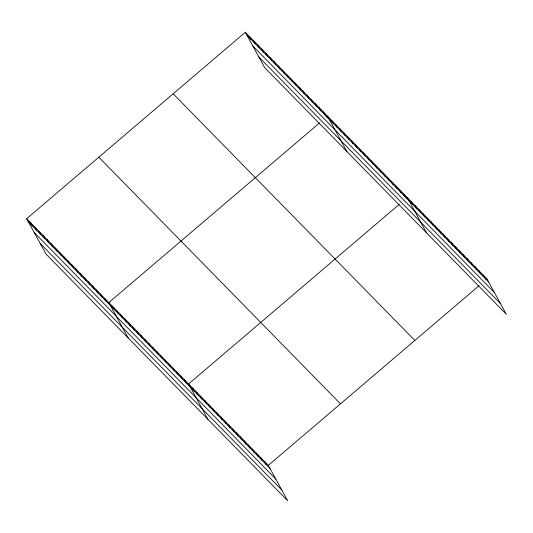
<?xml version="1.0" encoding="UTF-8"?>
<svg xmlns="http://www.w3.org/2000/svg" width="533" height="533" viewBox="0 0 533 533"><rect width="100%" height="100%" fill="white"/><g stroke="black" fill="none" stroke-linecap="round" stroke-linejoin="round"><path stroke-width="0.8" d="M26.65 218.71L268.312 465.369L287.673 500.734L46.011 254.074L26.65 218.71L245.327 32.266L486.989 278.926L506.35 314.29L264.688 67.631L245.327 32.266M319.474 122.97L108.819 302.577L128.18 337.942M326.343 117.107L327.489 116.134L346.85 151.492M399.224 204.366L188.562 383.973L207.923 419.338M406.093 198.503L407.239 197.53L426.6 232.894M268.312 465.369L478.974 285.761M485.843 279.898L486.989 278.926M247.012 35.358L488.681 282.01M252.849 46.005L494.511 292.664M258.858 56.978L500.52 303.637M173.165 93.795L414.827 340.447M98.812 157.188L340.474 403.841M28.342 221.801L270.004 468.454M34.172 232.448L275.834 479.107M40.182 243.428L281.844 490.08M483.005 274.855L484.69 277.94M479.014 270.784L480.706 273.869M475.03 266.713L476.715 269.798M471.039 262.642L472.731 265.727M467.055 258.572L468.74 261.663M463.064 254.507L464.756 257.592M459.08 250.437L460.765 253.521M455.089 246.366L456.781 249.451M451.105 242.295L452.79 245.38M447.114 238.224L448.806 241.309M443.13 234.154L444.815 237.245M439.139 230.083L440.831 233.174M435.155 226.019L436.84 229.103M431.164 221.948L432.856 225.033M427.18 217.877L428.865 220.962M423.189 213.806L424.881 216.891M419.205 209.736L420.89 212.82M415.214 205.665L416.906 208.756M411.229 201.594L412.915 204.685M403.254 193.459L404.94 196.544M399.264 189.388L400.956 192.473M395.279 185.317L396.965 188.402M391.289 181.247L392.981 184.331M387.304 177.176L388.99 180.267M383.314 173.112L385.006 176.196M379.329 169.041L381.015 172.126M375.339 164.97L377.031 168.055M371.354 160.899L373.04 163.984M367.364 156.829L369.056 159.913M363.379 152.758L365.065 155.843M359.389 148.687L361.081 151.778M355.404 144.623L357.09 147.708M351.414 140.552L353.106 143.637M347.429 136.481L349.115 139.566M343.439 132.411L345.131 135.495M339.454 128.34L341.14 131.424M335.464 124.269L337.156 127.354M331.479 120.198L333.165 123.29M323.384 111.937L325.07 115.021M319.274 107.746L320.966 110.831M315.17 103.549L316.855 106.64M311.059 99.358L312.744 102.443M306.948 95.167L308.64 98.252M302.844 90.97L304.53 94.061M298.733 86.779L300.425 89.864M294.622 82.588L296.315 85.673M290.518 78.391L292.204 81.482M286.408 74.2L288.1 77.285M282.303 70.01L283.989 73.094M278.193 65.812L279.878 68.897M274.082 61.621L275.774 64.706M269.978 57.424L271.663 60.515M265.867 53.233L267.559 56.318M261.756 49.043L263.449 52.127M257.652 44.845L259.338 47.937M253.541 40.655L255.234 43.739M249.431 36.464L251.123 39.549M264.328 461.298L266.014 464.383M260.337 457.227L262.029 460.312M256.353 453.157L258.039 456.241M252.362 449.086L254.054 452.177M248.378 445.022L250.064 448.106M244.387 440.951L246.079 444.036M240.403 436.88L242.089 439.965M236.412 432.809L238.104 435.894M232.428 428.739L234.114 431.823M228.437 424.668L230.129 427.752M224.453 420.597L226.139 423.688M220.462 416.533L222.154 419.618M216.478 412.462L218.164 415.547M212.487 408.391L214.179 411.476M208.503 404.32L210.189 407.405M204.512 400.25L206.204 403.334M200.528 396.179L202.214 399.264M196.537 392.108L198.229 395.2M192.553 388.044L194.239 391.129M184.578 379.902L186.264 382.987M180.587 375.832L182.279 378.916M176.603 371.761L178.289 374.846M172.612 367.69L174.304 370.781M168.628 363.619L170.313 366.711M164.637 359.555L166.329 362.64M160.653 355.484L162.338 358.569M156.662 351.414L158.354 354.498M152.678 347.343L154.37 350.428M148.687 343.272L150.379 346.357M144.703 339.201L146.395 342.293M140.712 335.137L142.404 338.222M136.728 331.066L138.42 334.151M132.737 326.995L134.429 330.08M128.753 322.925L130.445 326.009M124.762 318.854L126.454 321.939M120.778 314.783L122.47 317.868M116.794 310.712L118.479 313.804M112.803 306.648L114.495 309.733M104.708 298.38L106.393 301.471M100.597 294.189L102.289 297.274M96.493 289.999L98.179 293.083M92.382 285.801L94.075 288.886M88.271 281.611L89.964 284.695M84.167 277.42L85.853 280.505M80.057 273.222L81.749 276.307M75.953 269.032L77.638 272.116M71.842 264.834L73.527 267.926M67.731 260.644L69.423 263.728M63.627 256.453L65.312 259.538M59.516 252.256L61.208 255.347M55.405 248.065L57.098 251.15M51.301 243.874L52.987 246.959M47.19 239.677L48.883 242.762M43.086 235.486L44.772 238.571M38.976 231.295L40.661 234.38M34.865 227.098L36.557 230.183M30.761 222.907L32.446 225.992"/></g></svg>
